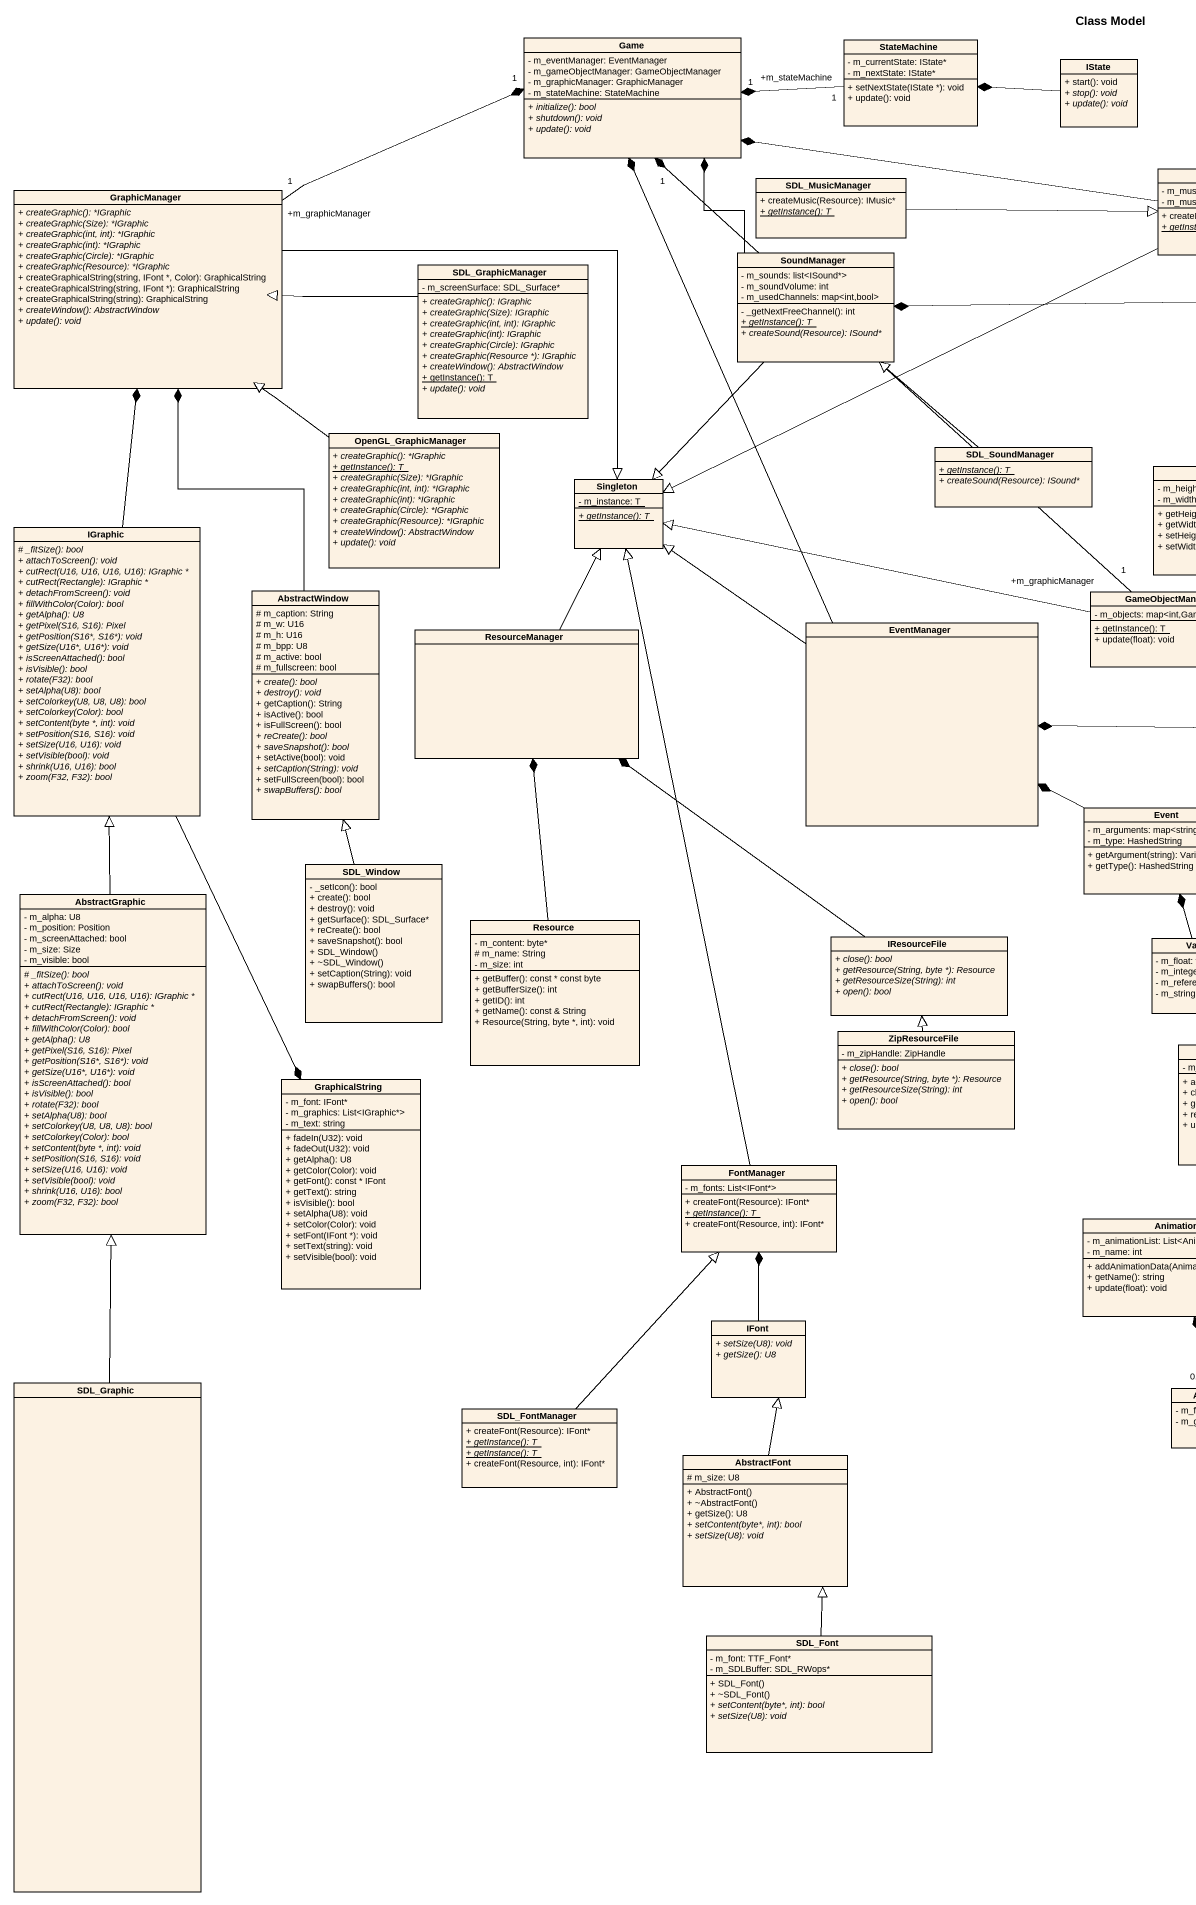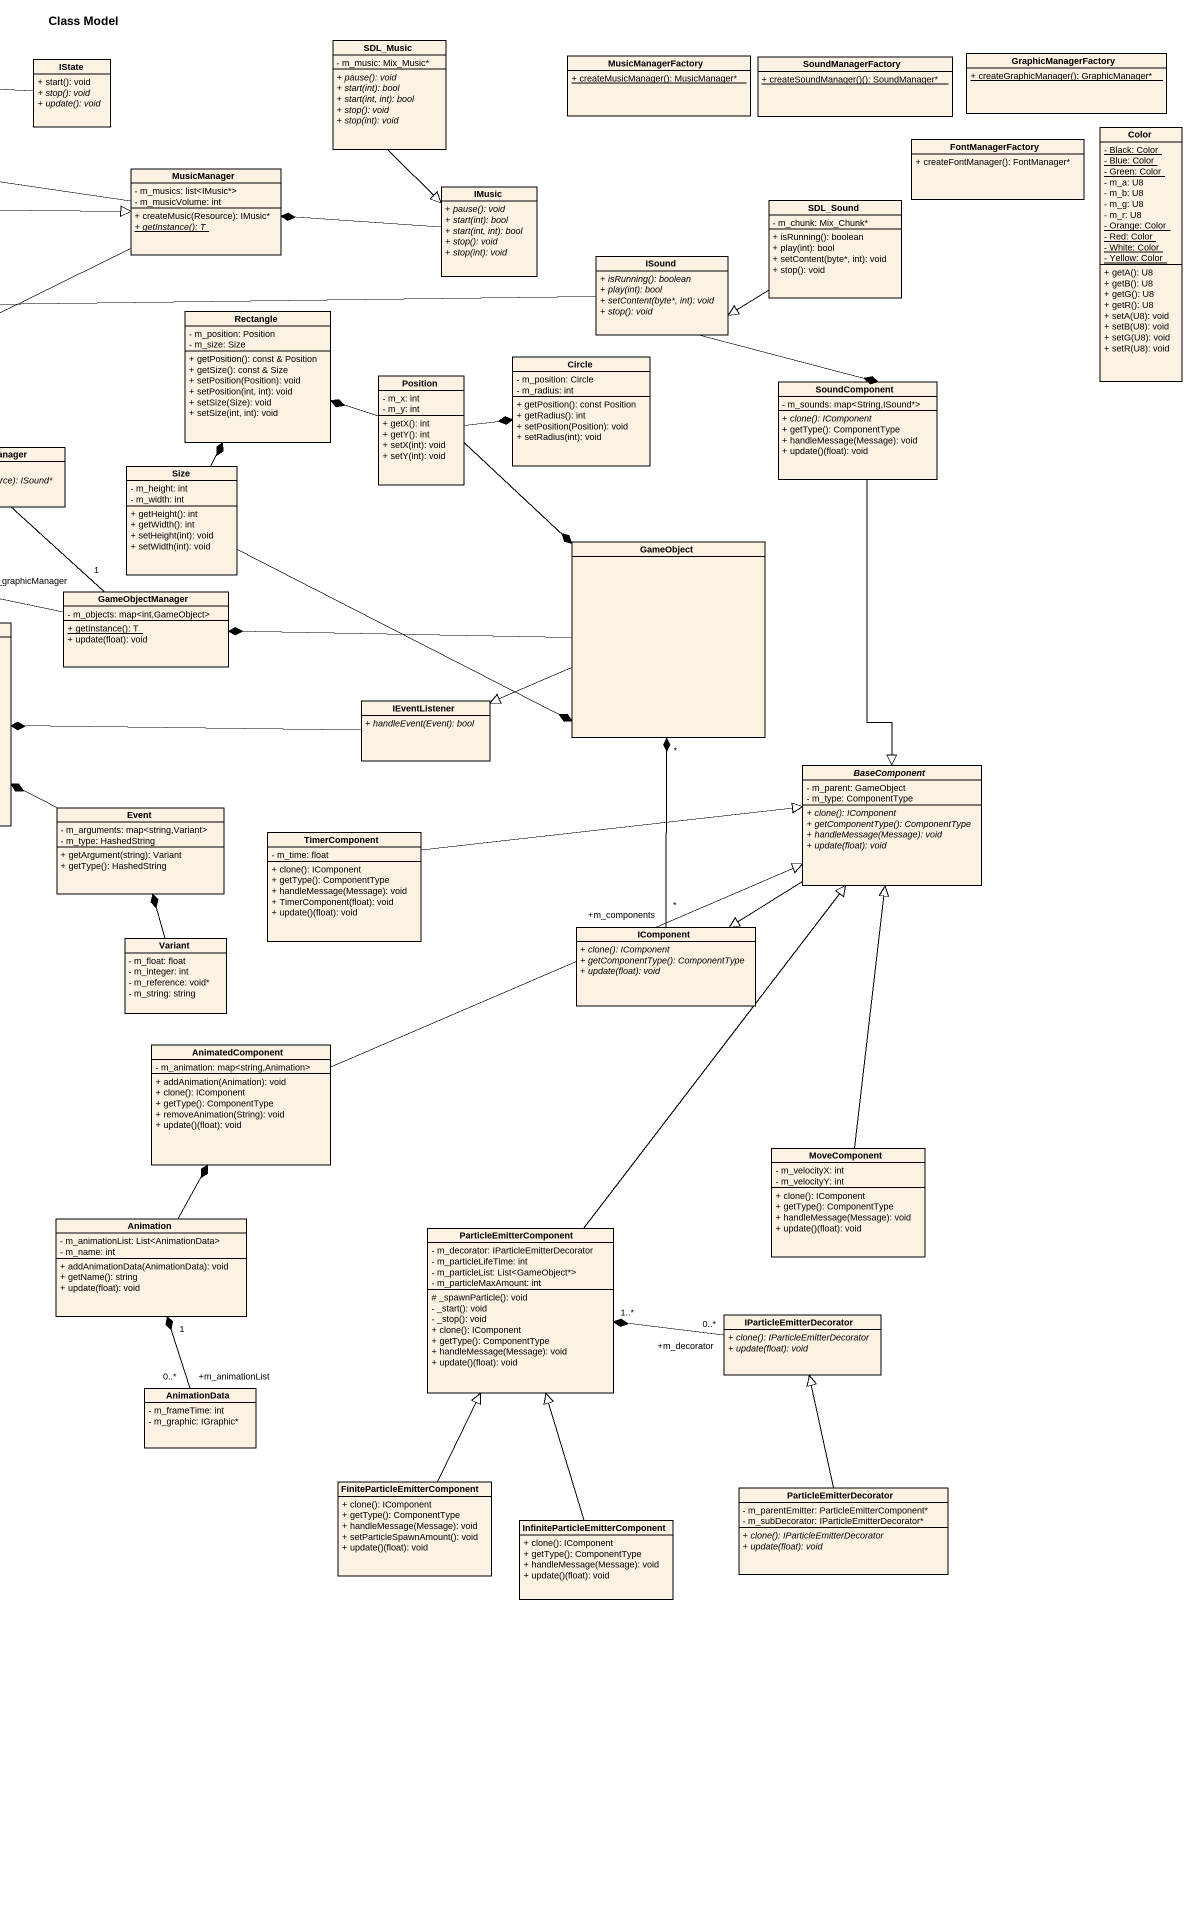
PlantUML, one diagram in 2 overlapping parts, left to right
@startuml
title Class Model
hide circle
hide empty members
skinparam classAttributeIconSize 0
class Game {
  - m_eventManager: EventManager
  - m_gameObjectManager: GameObjectManager
  - m_graphicManager: GraphicManager
  - m_stateMachine: StateMachine
  {abstract} + initialize(): bool
  {abstract} + shutdown(): void
  {abstract} + update(): void
}
class StateMachine {
  - m_currentState: IState*
  - m_nextState: IState*
  + setNextState(IState *): void
  + update(): void
}
class SDL_Music {
  - m_music: Mix_Music*
  {abstract} + pause(): void
  {abstract} + start(int): bool
  {abstract} + start(int, int): bool
  {abstract} + stop(): void
  {abstract} + stop(int): void
}
class MusicManagerFactory {
  {static} + createMusicManager(): MusicManager*
}
class SoundManagerFactory {
  {static} + createSoundManager()(): SoundManager*
}
class GraphicManagerFactory {
  {static} + createGraphicManager(): GraphicManager*
}
class IState {
  + start(): void
  {abstract} + stop(): void
  {abstract} + update(): void
}
class Color {
  {static} - Black: Color
  {static} - Blue: Color
  {static} - Green: Color
  - m_a: U8
  - m_b: U8
  - m_g: U8
  - m_r: U8
  {static} - Orange: Color
  {static} - Red: Color
  {static} - White: Color
  {static} - Yellow: Color
  + getA(): U8
  + getB(): U8
  + getG(): U8
  + getR(): U8
  + setA(U8): void
  + setB(U8): void
  + setG(U8): void
  + setR(U8): void
}
class MusicManager {
  - m_musics: list<IMusic*>
  - m_musicVolume: int
  + createMusic(Resource): IMusic*
  {static} {abstract} + getInstance(): T
}
class FontManagerFactory {
  + createFontManager(): FontManager*
}
class GraphicManager {
  {abstract} + createGraphic(): *IGraphic
  {abstract} + createGraphic(Size): *IGraphic
  {abstract} + createGraphic(int, int): *IGraphic
  {abstract} + createGraphic(int): *IGraphic
  {abstract} + createGraphic(Circle): *IGraphic
  {abstract} + createGraphic(Resource): *IGraphic
  + createGraphicalString(string, IFont *, Color): GraphicalString
  + createGraphicalString(string, IFont *): GraphicalString
  + createGraphicalString(string): GraphicalString
  {abstract} + createWindow(): AbstractWindow
  {abstract} + update(): void
}
class SDL_MusicManager {
  + createMusic(Resource): IMusic*
  {static} {abstract} + getInstance(): T
}
class IMusic {
  {abstract} + pause(): void
  {abstract} + start(int): bool
  {abstract} + start(int, int): bool
  {abstract} + stop(): void
  {abstract} + stop(int): void
}
class SDL_Sound {
  - m_chunk: Mix_Chunk*
  + isRunning(): boolean
  + play(int): bool
  + setContent(byte*, int): void
  + stop(): void
}
class SDL_GraphicManager {
  - m_screenSurface: SDL_Surface*
  {abstract} + createGraphic(): IGraphic
  {abstract} + createGraphic(Size): IGraphic
  {abstract} + createGraphic(int, int): IGraphic
  {abstract} + createGraphic(int): IGraphic
  {abstract} + createGraphic(Circle): IGraphic
  {abstract} + createGraphic(Resource *): IGraphic
  {abstract} + createWindow(): AbstractWindow
  {static} + getInstance(): T
  {abstract} + update(): void
}
class SoundManager {
  - m_sounds: list<ISound*>
  - m_soundVolume: int
  - m_usedChannels: map<int,bool>
  - _getNextFreeChannel(): int
  {static} {abstract} + getInstance(): T
  {abstract} + createSound(Resource): ISound*
}
class ISound {
  {abstract} + isRunning(): boolean
  {abstract} + play(int): bool
  {abstract} + setContent(byte*, int): void
  {abstract} + stop(): void
}
class "Rectangle" as Rectangle_ {
  - m_position: Position
  - m_size: Size
  + getPosition(): const & Position
  + getSize(): const & Size
  + setPosition(Position): void
  + setPosition(int, int): void
  + setSize(Size): void
  + setSize(int, int): void
}
class "Circle" as Circle_ {
  - m_position: Circle
  - m_radius: int
  + getPosition(): const Position
  + getRadius(): int
  + setPosition(Position): void
  + setRadius(int): void
}
class Position {
  - m_x: int
  - m_y: int
  + getX(): int
  + getY(): int
  + setX(int): void
  + setY(int): void
}
class SoundComponent {
  - m_sounds: map<String,ISound*>
  {abstract} + clone(): IComponent
  + getType(): ComponentType
  + handleMessage(Message): void
  + update()(float): void
}
class OpenGL_GraphicManager {
  {abstract} + createGraphic(): *IGraphic
  {static} {abstract} + getInstance(): T
  {abstract} + createGraphic(Size): *IGraphic
  {abstract} + createGraphic(int, int): *IGraphic
  {abstract} + createGraphic(int): *IGraphic
  {abstract} + createGraphic(Circle): *IGraphic
  {abstract} + createGraphic(Resource): *IGraphic
  {abstract} + createWindow(): AbstractWindow
  {abstract} + update(): void
}
class Singleton {
  {static} - m_instance: T
  {static} {abstract} + getInstance(): T
}
class SDL_SoundManager {
  {static} {abstract} + getInstance(): T
  {abstract} + createSound(Resource): ISound*
}
class Size {
  - m_height: int
  - m_width: int
  + getHeight(): int
  + getWidth(): int
  + setHeight(int): void
  + setWidth(int): void
}
class IGraphic {
  {abstract} # _fitSize(): bool
  {abstract} + attachToScreen(): void
  {abstract} + cutRect(U16, U16, U16, U16): IGraphic *
  {abstract} + cutRect(Rectangle): IGraphic *
  {abstract} + detachFromScreen(): void
  {abstract} + fillWithColor(Color): bool
  {abstract} + getAlpha(): U8
  {abstract} + getPixel(S16, S16): Pixel
  {abstract} + getPosition(S16*, S16*): void
  {abstract} + getSize(U16*, U16*): void
  {abstract} + isScreenAttached(): bool
  {abstract} + isVisible(): bool
  {abstract} + rotate(F32): bool
  {abstract} + setAlpha(U8): bool
  {abstract} + setColorkey(U8, U8, U8): bool
  {abstract} + setColorkey(Color): bool
  {abstract} + setContent(byte *, int): void
  {abstract} + setPosition(S16, S16): void
  {abstract} + setSize(U16, U16): void
  {abstract} + setVisible(bool): void
  {abstract} + shrink(U16, U16): bool
  {abstract} + zoom(F32, F32): bool
}
class GameObject
class AbstractWindow {
  # m_caption: String
  # m_w: U16
  # m_h: U16
  # m_bpp: U8
  # m_active: bool
  # m_fullscreen: bool
  {abstract} + create(): bool
  {abstract} + destroy(): void
  + getCaption(): String
  + isActive(): bool
  + isFullScreen(): bool
  {abstract} + reCreate(): bool
  {abstract} + saveSnapshot(): bool
  + setActive(bool): void
  {abstract} + setCaption(String): void
  + setFullScreen(bool): bool
  {abstract} + swapBuffers(): bool
}
class GameObjectManager {
  - m_objects: map<int,GameObject>
  {static} + getInstance(): T
  + update(float): void
}
class ResourceManager
class EventManager
class IEventListener {
  {abstract} + handleEvent(Event): bool
}
abstract class BaseComponent {
  - m_parent: GameObject
  - m_type: ComponentType
  {abstract} + clone(): IComponent
  {abstract} + getComponentType(): ComponentType
  {abstract} + handleMessage(Message): void
  {abstract} + update(float): void
}
class Event {
  - m_arguments: map<string,Variant>
  - m_type: HashedString
  + getArgument(string): Variant
  + getType(): HashedString
}
class SDL_Window {
  - _setIcon(): bool
  + create(): bool
  + destroy(): void
  + getSurface(): SDL_Surface*
  + reCreate(): bool
  + saveSnapshot(): bool
  + SDL_Window()
  + ~SDL_Window()
  + setCaption(String): void
  + swapBuffers(): bool
}
class TimerComponent {
  - m_time: float
  + clone(): IComponent
  + getType(): ComponentType
  + handleMessage(Message): void
  + TimerComponent(float): void
  + update()(float): void
}
class AbstractGraphic {
  - m_alpha: U8
  - m_position: Position
  - m_screenAttached: bool
  - m_size: Size
  - m_visible: bool
  {abstract} # _fitSize(): bool
  {abstract} + attachToScreen(): void
  {abstract} + cutRect(U16, U16, U16, U16): IGraphic *
  {abstract} + cutRect(Rectangle): IGraphic *
  {abstract} + detachFromScreen(): void
  {abstract} + fillWithColor(Color): bool
  {abstract} + getAlpha(): U8
  {abstract} + getPixel(S16, S16): Pixel
  {abstract} + getPosition(S16*, S16*): void
  {abstract} + getSize(U16*, U16*): void
  {abstract} + isScreenAttached(): bool
  {abstract} + isVisible(): bool
  {abstract} + rotate(F32): bool
  {abstract} + setAlpha(U8): bool
  {abstract} + setColorkey(U8, U8, U8): bool
  {abstract} + setColorkey(Color): bool
  {abstract} + setContent(byte *, int): void
  {abstract} + setPosition(S16, S16): void
  {abstract} + setSize(U16, U16): void
  {abstract} + setVisible(bool): void
  {abstract} + shrink(U16, U16): bool
  {abstract} + zoom(F32, F32): bool
}
class Resource {
  - m_content: byte*
  # m_name: String
  - m_size: int
  + getBuffer(): const * const byte
  + getBufferSize(): int
  + getID(): int
  + getName(): const & String
  + Resource(String, byte *, int): void
}
class IResourceFile {
  {abstract} + close(): bool
  {abstract} + getResource(String, byte *): Resource
  {abstract} + getResourceSize(String): int
  {abstract} + open(): bool
}
class Variant {
  - m_float: float
  - m_integer: int
  - m_reference: void*
  - m_string: string
}
class IComponent {
  {abstract} + clone(): IComponent
  {abstract} + getComponentType(): ComponentType
  {abstract} + update(float): void
}
class ZipResourceFile {
  - m_zipHandle: ZipHandle
  {abstract} + close(): bool
  {abstract} + getResource(String, byte *): Resource
  {abstract} + getResourceSize(String): int
  {abstract} + open(): bool
}
class AnimatedComponent {
  - m_animation: map<string,Animation>
  + addAnimation(Animation): void
  + clone(): IComponent
  + getType(): ComponentType
  + removeAnimation(String): void
  + update()(float): void
}
class GraphicalString {
  - m_font: IFont*
  - m_graphics: List<IGraphic*>
  - m_text: string
  + fadeIn(U32): void
  + fadeOut(U32): void
  + getAlpha(): U8
  + getColor(Color): void
  + getFont(): const * IFont
  + getText(): string
  + isVisible(): bool
  + setAlpha(U8): void
  + setColor(Color): void
  + setFont(IFont *): void
  + setText(string): void
  + setVisible(bool): void
}
class FontManager {
  - m_fonts: List<IFont*>
  + createFont(Resource): IFont*
  {static} {abstract} + getInstance(): T
  + createFont(Resource, int): IFont*
}
class MoveComponent {
  - m_velocityX: int
  - m_velocityY: int
  + clone(): IComponent
  + getType(): ComponentType
  + handleMessage(Message): void
  + update()(float): void
}
class Animation {
  - m_animationList: List<AnimationData>
  - m_name: int
  + addAnimationData(AnimationData): void
  + getName(): string
  + update(float): void
}
class ParticleEmitterComponent {
  - m_decorator: IParticleEmitterDecorator
  - m_particleLifeTime: int
  - m_particleList: List<GameObject*>
  - m_particleMaxAmount: int
  # _spawnParticle(): void
  - _start(): void
  - _stop(): void
  + clone(): IComponent
  + getType(): ComponentType
  + handleMessage(Message): void
  + update()(float): void
}
class IFont {
  {abstract} + setSize(U8): void
  {abstract} + getSize(): U8
}
class IParticleEmitterDecorator {
  {abstract} + clone(): IParticleEmitterDecorator
  {abstract} + update(float): void
}
class SDL_Graphic
class SDL_FontManager {
  + createFont(Resource): IFont*
  {static} {abstract} + getInstance(): T
  {static} {abstract} + getInstance(): T
  + createFont(Resource, int): IFont*
}
class AnimationData {
  - m_frameTime: int
  - m_graphic: IGraphic*
}
class AbstractFont {
  # m_size: U8
  + AbstractFont()
  + ~AbstractFont()
  + getSize(): U8
  {abstract} + setContent(byte*, int): bool
  {abstract} + setSize(U8): void
}
class "FiniteParticleEmitterComponent" as FiniteParticleEmitterCompone {
  + clone(): IComponent
  + getType(): ComponentType
  + handleMessage(Message): void
  + setParticleSpawnAmount(): void
  + update()(float): void
}
class ParticleEmitterDecorator {
  - m_parentEmitter: ParticleEmitterComponent*
  - m_subDecorator: IParticleEmitterDecorator*
  {abstract} + clone(): IParticleEmitterDecorator
  {abstract} + update(float): void
}
class "InfiniteParticleEmitterComponent" as InfiniteParticleEmitterCompo {
  + clone(): IComponent
  + getType(): ComponentType
  + handleMessage(Message): void
  + update()(float): void
}
class SDL_Font {
  - m_font: TTF_Font*
  - m_SDLBuffer: SDL_RWops*
  + SDL_Font()
  + ~SDL_Font()
  {abstract} + setContent(byte*, int): bool
  {abstract} + setSize(U8): void
}
StateMachine "+m_stateMachine\n1" -left-* "1" Game
SDL_Music --|> IMusic
IState -left-* StateMachine
MusicManager -left-* Game
MusicManager -left-|> Singleton
GraphicManager "+m_graphicManager\n1" -right-* "1" Game
GraphicManager -right-|> Singleton
SDL_MusicManager -right-|> MusicManager
IMusic -left-* MusicManager
SDL_Sound -left-|> ISound
SDL_GraphicManager -left-|> GraphicManager
SoundManager -up-* Game
SoundManager --|> Singleton
ISound -left-* SoundManager
ISound --* SoundComponent
Position -left-* Rectangle_
Position -right-* Circle_
Position --* GameObject
SoundComponent --|> BaseComponent
OpenGL_GraphicManager -up-|> GraphicManager
SDL_SoundManager -up-|> SoundManager
Size -up-* Rectangle_
Size -right-* GameObject
IGraphic -up-* GraphicManager
IGraphic --* GraphicalString
GameObject -left-* GameObjectManager
GameObject -left-|> IEventListener
AbstractWindow -up-* GraphicManager
GameObjectManager "+m_graphicManager\n1" -up-* "1" Game
GameObjectManager -left-|> Singleton
ResourceManager -up-|> Singleton
EventManager -up-* Game
EventManager -up-|> Singleton
IEventListener -left-* EventManager
BaseComponent --|> IComponent
Event -left-* EventManager
SDL_Window -up-|> AbstractWindow
TimerComponent -right-|> BaseComponent
AbstractGraphic -up-|> IGraphic
Resource -up-* ResourceManager
IResourceFile -up-* ResourceManager
Variant -up-* Event
IComponent "+m_components\n*" -up-* "*" GameObject
ZipResourceFile -up-|> IResourceFile
AnimatedComponent -right-|> BaseComponent
FontManager -up-|> Singleton
MoveComponent -up-|> BaseComponent
Animation -up-* AnimatedComponent
ParticleEmitterComponent -up-|> BaseComponent
IFont -up-* FontManager
IParticleEmitterDecorator "+m_decorator\n0..*" -left-* "1..*" ParticleEmitterComponent
SDL_Graphic -up-|> AbstractGraphic
SDL_FontManager -up-|> FontManager
AnimationData "+m_animationList\n0..*" -up-* "1" Animation
AbstractFont -up-|> IFont
FiniteParticleEmitterCompone -up-|> ParticleEmitterComponent
ParticleEmitterDecorator -up-|> IParticleEmitterDecorator
InfiniteParticleEmitterCompo -up-|> ParticleEmitterComponent
SDL_Font -up-|> AbstractFont
@enduml
